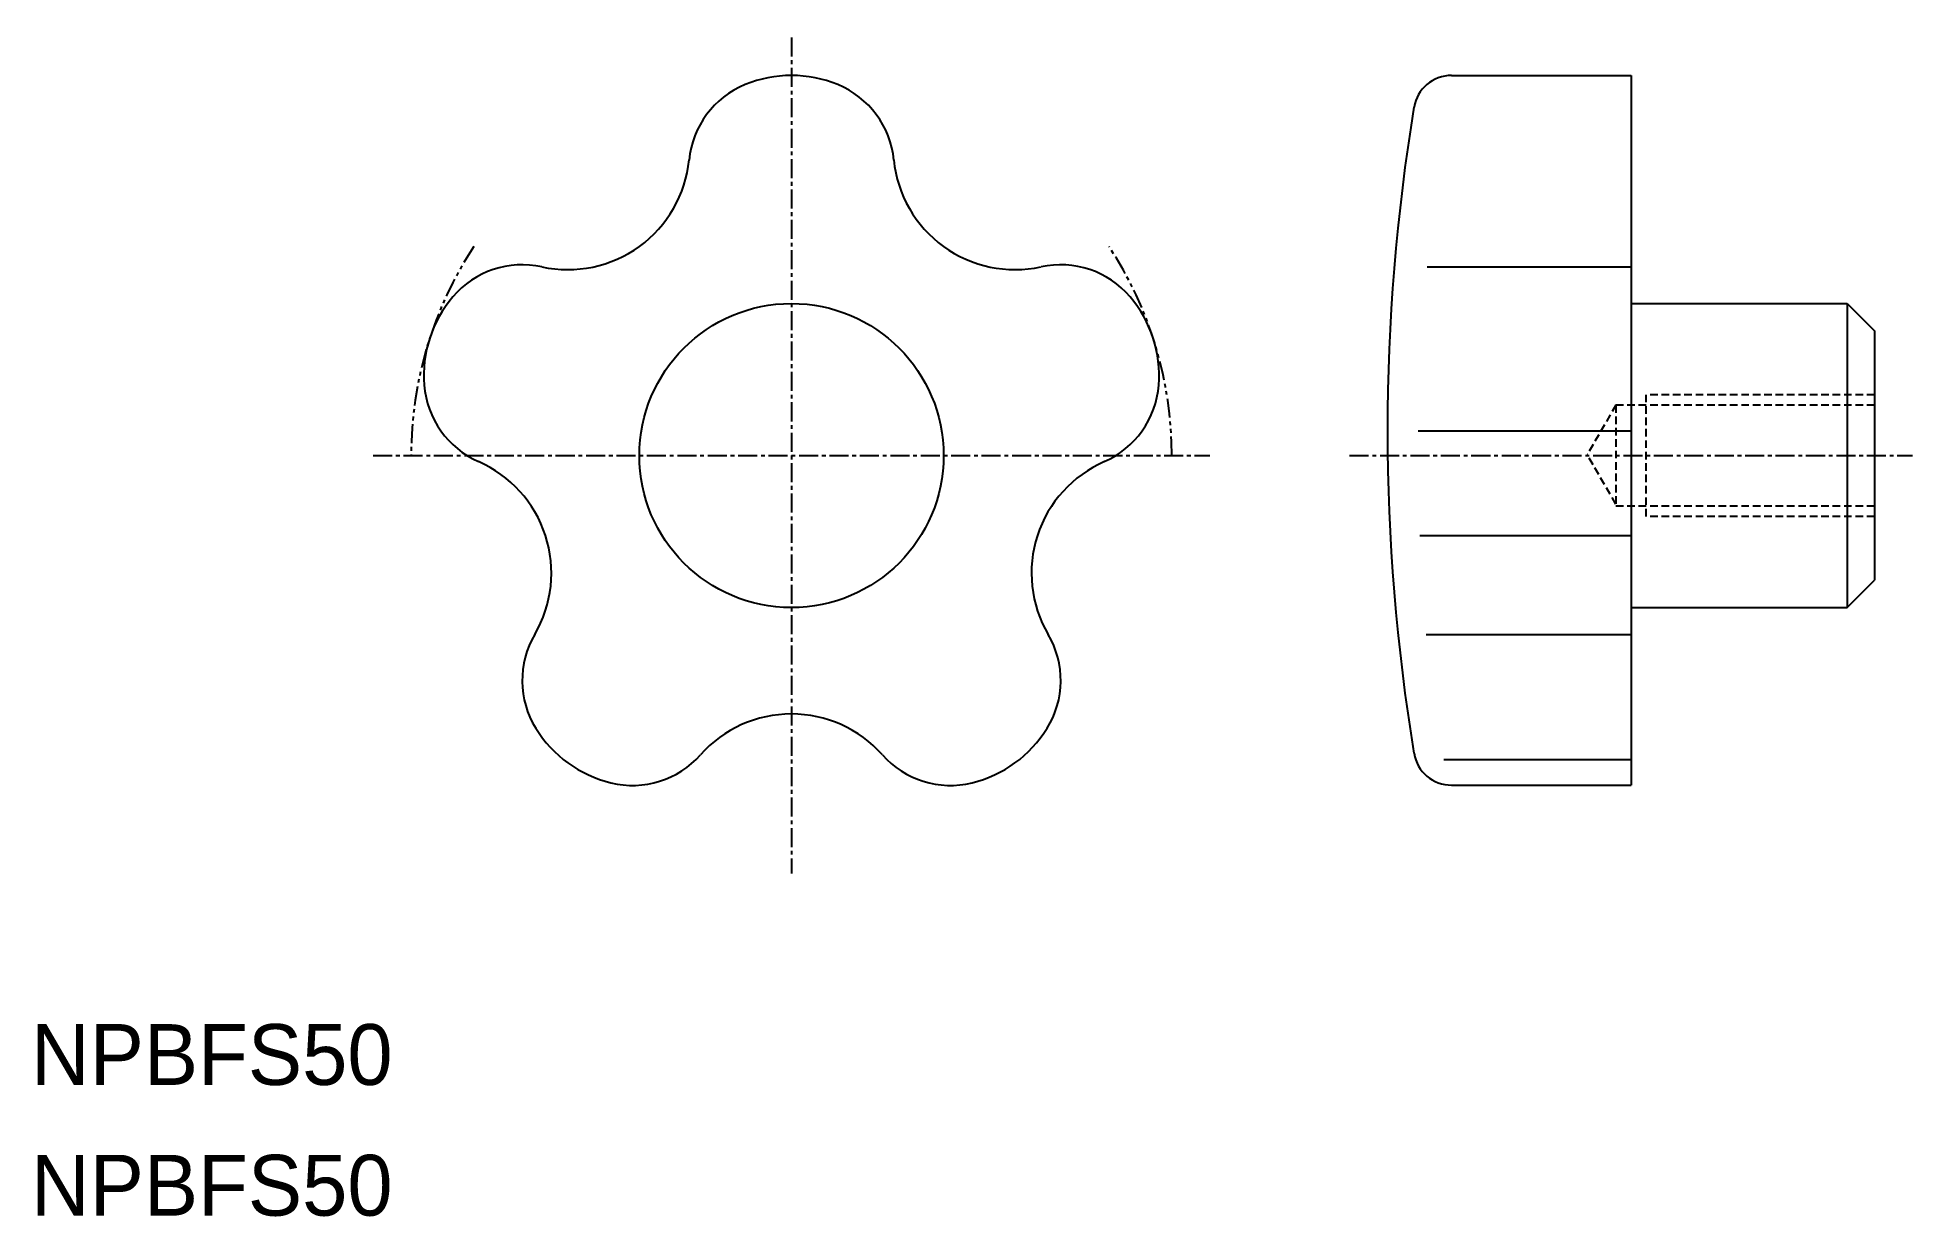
# Model space of a CAD drawing. Extents: x 0 to 124, y 0 to 78.
import ezdxf

# ---------------------------------------------------------------- set-up
doc = ezdxf.new("R2010")
doc.units = 0
for name, pattern in [('CENTER', [2, 1.25, -0.25, 0.25, -0.25]), ('DASHED', [0.75, 0.5, -0.25]), ('PHANTOM', [2.5, 1.25, -0.25, 0.25, -0.25, 0.25, -0.25])]:
    doc.linetypes.add(name, pattern=pattern)
doc.layers.get('0').update_dxf_attribs({"linetype": 'CONTINUOUS'})
doc.layers.add('CENTER', color=1, linetype='CENTER')

msp = doc.modelspace()

# ---------------------------------------------------------------- linework, layer by layer
at = {"color": 7, "linetype": 'CONTINUOUS'}
for p, q in [((93.39, 75), (105.19, 75)), ((105.19, 75), (105.19, 28.32)), ((91.79, 62.41), (105.19, 62.41)), ((105.19, 60), (119.39, 60)), ((119.39, 60), (119.39, 40)), ((119.39, 60), (121.19, 58.2)), ((121.19, 58.2), (121.19, 41.8)), ((91.2, 51.63), (105.19, 51.63)), ((91.3, 44.75), (105.19, 44.75)), ((119.39, 40), (121.19, 41.8)), ((105.19, 40), (119.39, 40)), ((91.73, 38.23), (105.19, 38.23)), ((92.89, 30), (105.19, 30)), ((93.39, 28.32), (105.19, 28.32))]:
    msp.add_line(p, q, dxfattribs=at)
at = {"color": 3, "linetype": 'DASHED'}
for p, q in [((104.19, 53.32), (102.31, 50.06)), ((104.19, 53.32), (104.19, 46.68)), ((121.19, 53.32), (104.19, 53.32)), ((121.19, 54), (106.19, 54)), ((106.19, 46), (106.19, 54)), ((104.19, 46.8), (102.31, 50.06)), ((121.19, 46.68), (104.19, 46.68)), ((121.19, 46), (106.19, 46))]:
    msp.add_line(p, q, dxfattribs=at)
at = {"color": 7, "linetype": 'CONTINUOUS'}
msp.add_circle((50, 50), 10, dxfattribs=at)
for centre, radius, start, end in [((49.24, 68.85), 6, 112.41, 174.3576), ((50, 67), 8, 67.59, 112.41), ((50.76, 68.85), 6, 5.6424, 67.59), ((93.39, 72.5), 2.5, 90, 170.6375), ((219.78, 51.66), 130.6, 170.6375, 189.3625), ((35.31, 70.23), 8, 257.6424, 354.3576), ((64.69, 70.23), 8, 185.6424, 282.3576), ((32.31, 56.55), 6, 77.6424, 139.59), ((67.69, 56.55), 6, 40.41, 102.3576), ((33.83, 55.25), 8, 139.59, 184.41), ((66.17, 55.25), 8, 355.59, 40.41), ((31.84, 55.1), 6, 184.41, 246.3576), ((68.16, 55.1), 6, 293.6424, 355.59), ((26.22, 42.27), 8, 329.6424, 66.3576), ((73.78, 42.27), 8, 113.6424, 210.3576), ((38.3, 35.2), 6, 149.6424, 211.59), ((61.7, 35.2), 6, 328.41, 30.3576), ((40.01, 36.25), 8, 211.59, 256.41), ((50, 25), 8, 41.6424, 138.3576), ((59.99, 36.25), 8, 283.59, 328.41), ((39.54, 34.3), 6, 256.41, 318.3576), ((60.46, 34.3), 6, 221.6424, 283.59), ((93.39, 30.82), 2.5, 189.3625, 270)]:
    msp.add_arc(centre, radius, start, end, dxfattribs=at)
at = {"color": 3, "linetype": 'PHANTOM'}
for start, end in [(146.624, 180), (0, 33.376)]:
    msp.add_arc((50, 50), 25, start, end, dxfattribs=at)
at = {"layer": 'CENTER', "color": 1, "linetype": 'CENTER'}
for p, q in [((50, 77.5), (50, 22.5)), ((22.5, 50), (77.5, 50)), ((86.69, 50), (123.69, 50))]:
    msp.add_line(p, q, dxfattribs=at)

# ---------------------------------------------------------------- texts
at = {"color": 7, "linetype": 'CONTINUOUS'}
for p in [(0, 8.6), (0, 0)]:
    msp.add_text('NPBFS50', height=4, dxfattribs=at).set_placement(p)

doc.saveas('drawing.dxf')
